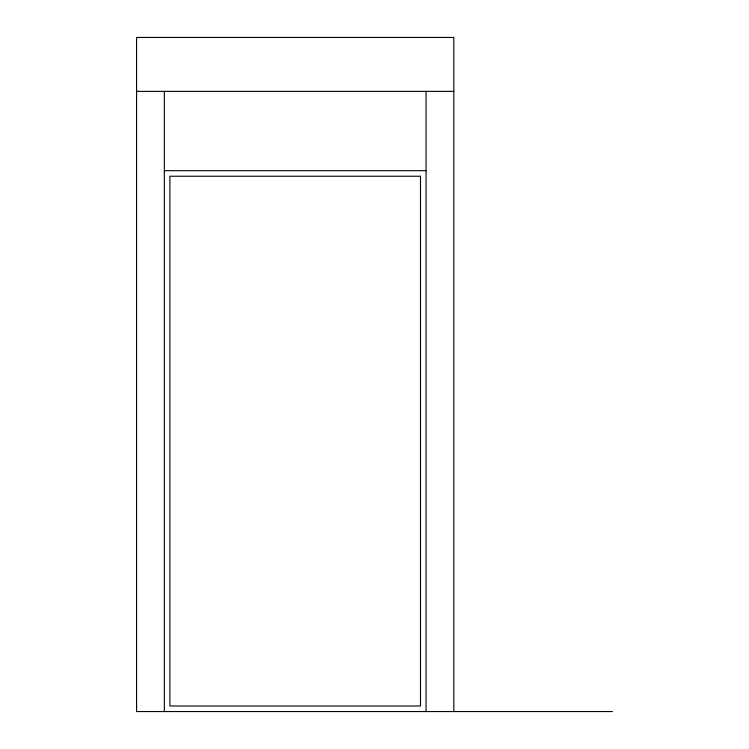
<?xml version="1.0" encoding="UTF-8"?>
<svg xmlns="http://www.w3.org/2000/svg" width="749" height="749" viewBox="0 0 749 749"><rect width="100%" height="100%" fill="white"/><g stroke="black" fill="none" stroke-linecap="round" stroke-linejoin="round"><path stroke-width="1.12" d="M136.58 91.378L453.81 91.378M164.34 170.688L426.05 170.688M612.42 711.55L136.58 711.55L136.58 37.45L453.81 37.45L453.81 711.55M426.05 91.378L426.05 711.55M164.34 91.378L164.34 711.55M420.498 176.24L169.892 176.24L169.892 705.998L420.498 705.998L420.498 176.24"/></g></svg>
